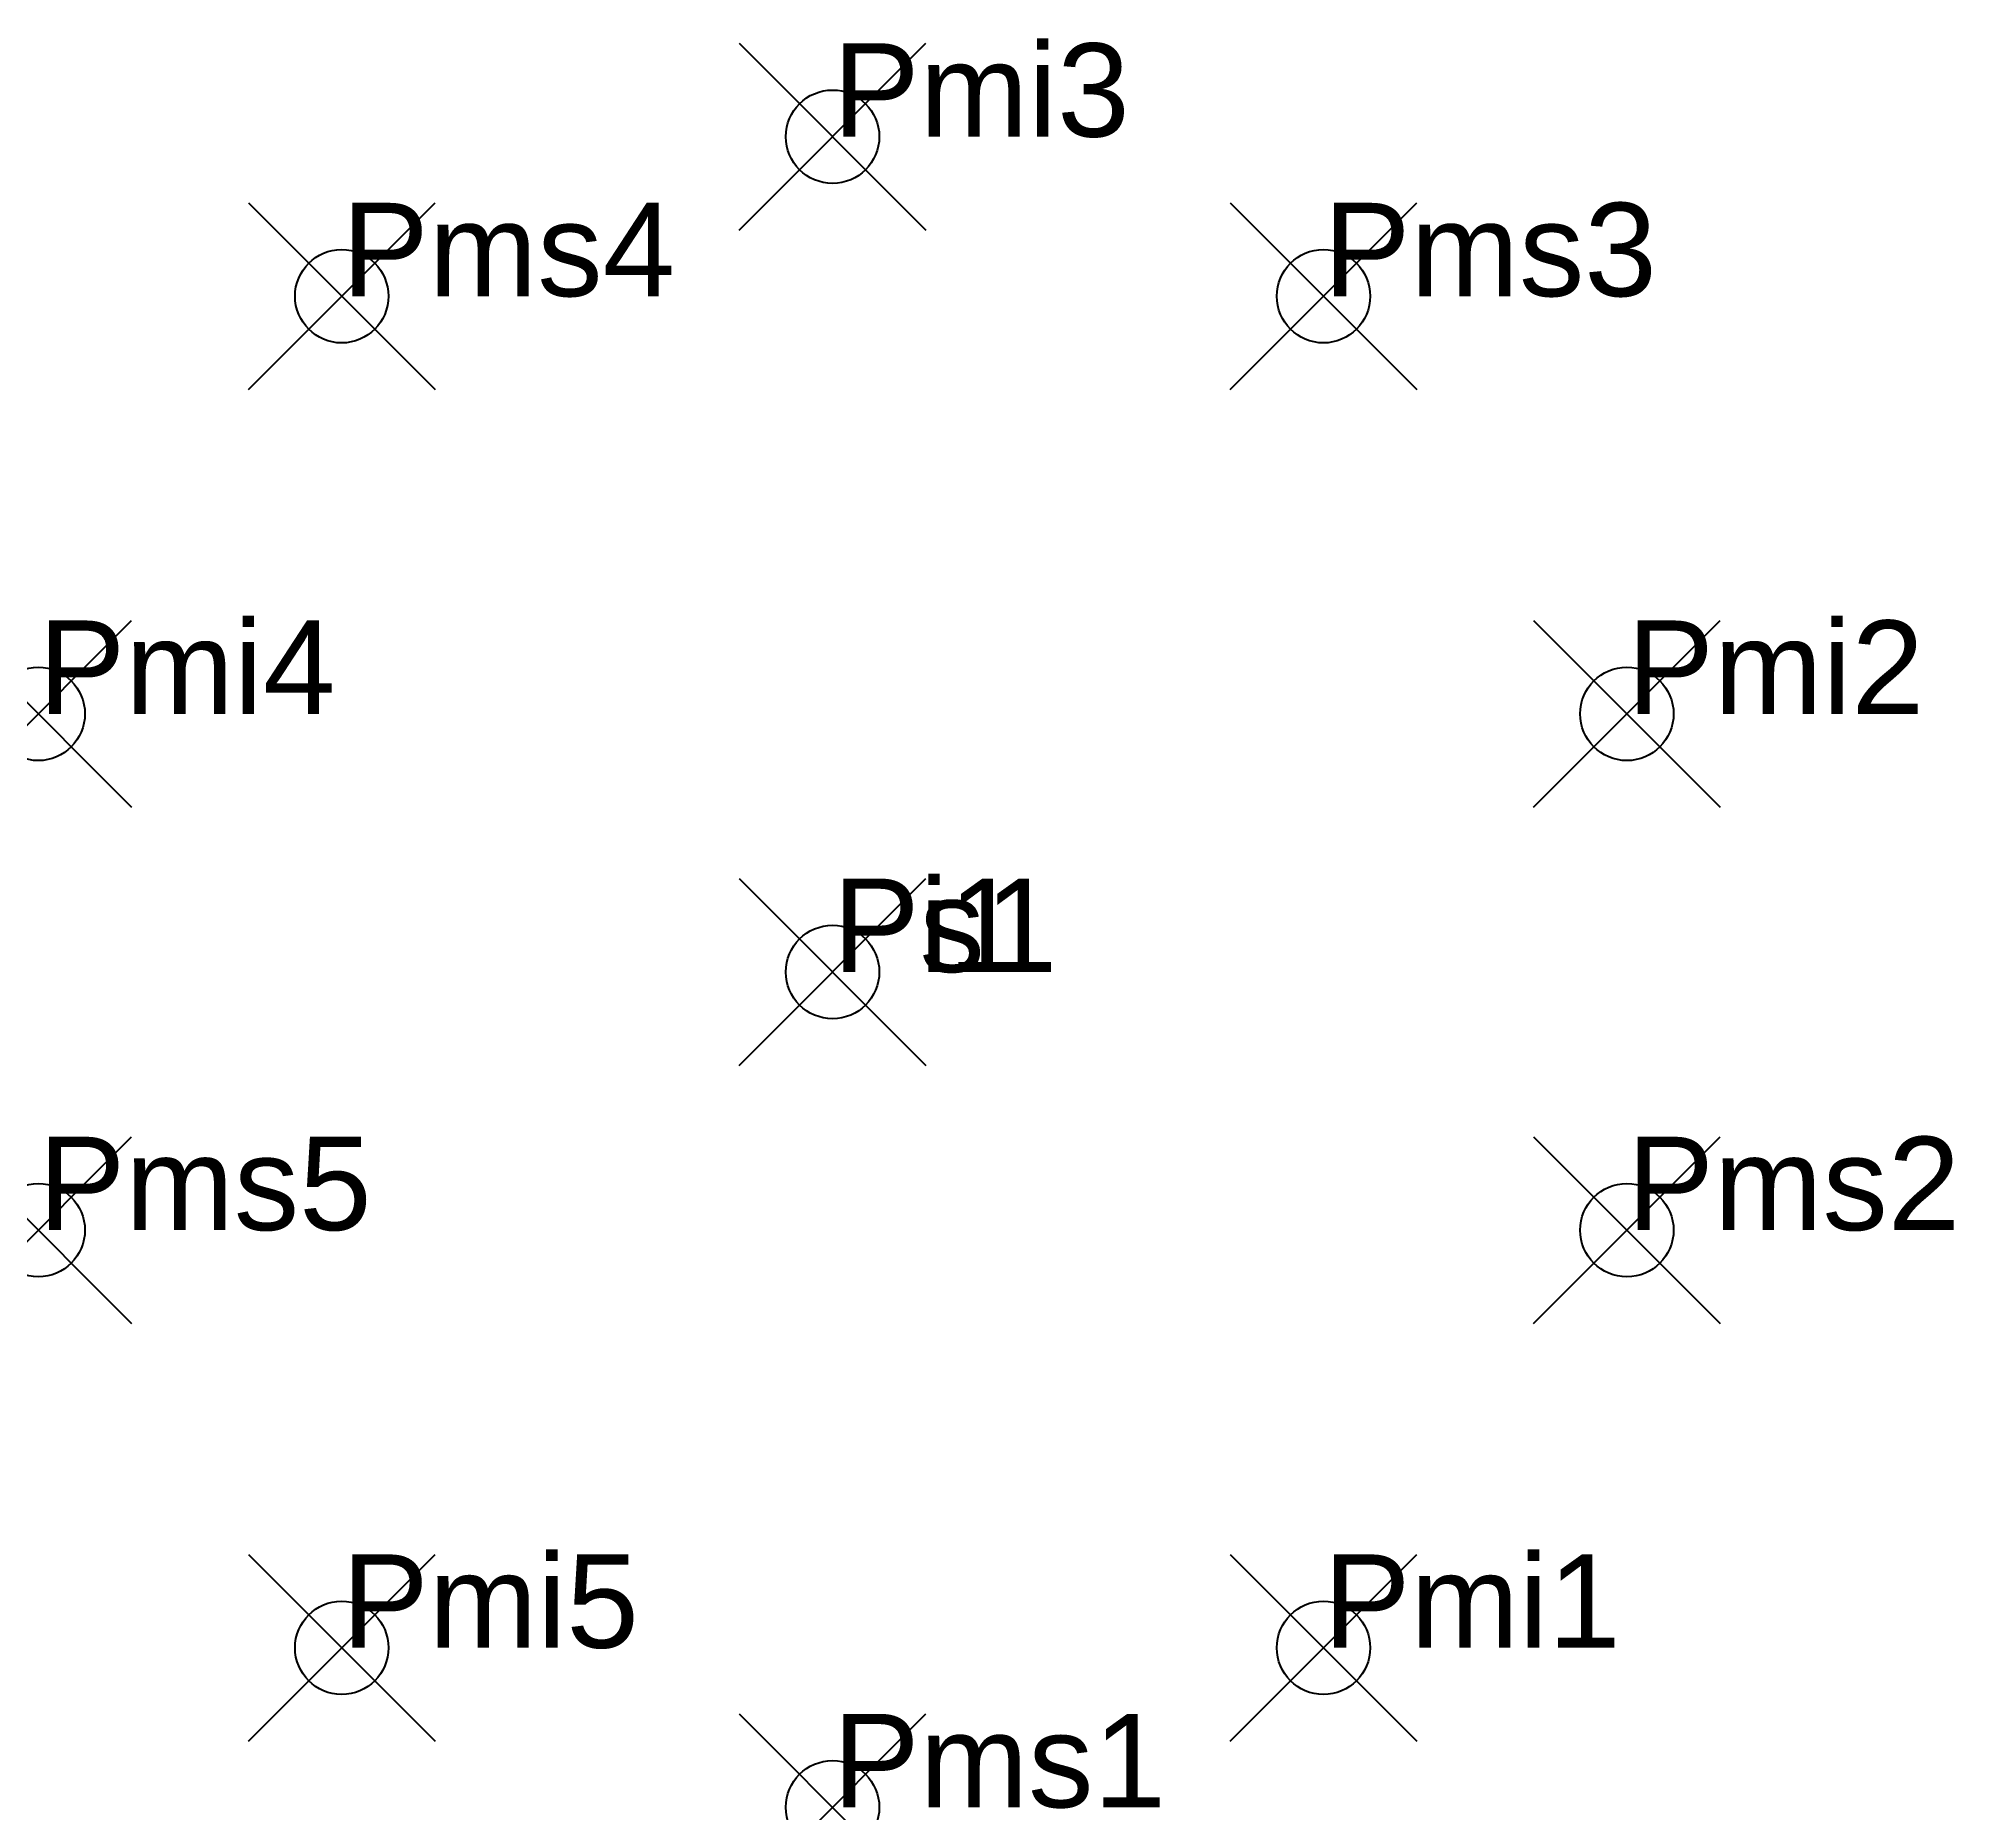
# Model space of a CAD drawing. Header units: millimetres. Extents: x -0.85 to 1.2, y -0.9 to 1.
import ezdxf

# ---------------------------------------------------------------- set-up
doc = ezdxf.new("R2010")
doc.units = ezdxf.units.MM
doc.header["$PDMODE"] = 35
doc.header["$PDSIZE"] = 0.1
doc.styles.get("Standard").update_dxf_attribs({"font": 'arial.ttf'})

msp = doc.modelspace()

# ---------------------------------------------------------------- linework, layer by layer
for p in [(0, 0.8944, -0.4472), (-0.5257, 0.7236, 0.4472), (0.5257, 0.7236, 0.4472), (-0.8507, 0.2764, -0.4472), (0.8507, 0.2764, -0.4472), (0, 0, 1), (0, 0, -1), (-0.8507, -0.2764, 0.4472), (0.8507, -0.2764, 0.4472), (-0.5257, -0.7236, -0.4472), (0.5257, -0.7236, -0.4472), (0, -0.8944, 0.4472)]:
    msp.add_point(p)

# ---------------------------------------------------------------- texts
for s, p in [('Pmi3', (0, 0.8944, -0.4472)), ('Pms4', (-0.5257, 0.7236, 0.4472)), ('Pms3', (0.5257, 0.7236, 0.4472)), ('Pmi4', (-0.8507, 0.2764, -0.4472)), ('Pmi2', (0.8507, 0.2764, -0.4472)), ('Pi1', (0, 0, -1)), ('Ps1', (0, 0, 1)), ('Pms5', (-0.8507, -0.2764, 0.4472)), ('Pms2', (0.8507, -0.2764, 0.4472)), ('Pmi5', (-0.5257, -0.7236, -0.4472)), ('Pmi1', (0.5257, -0.7236, -0.4472)), ('Pms1', (0, -0.8944, 0.4472))]:
    msp.add_text(s, height=0.1).set_placement(p)

doc.saveas('drawing.dxf')
